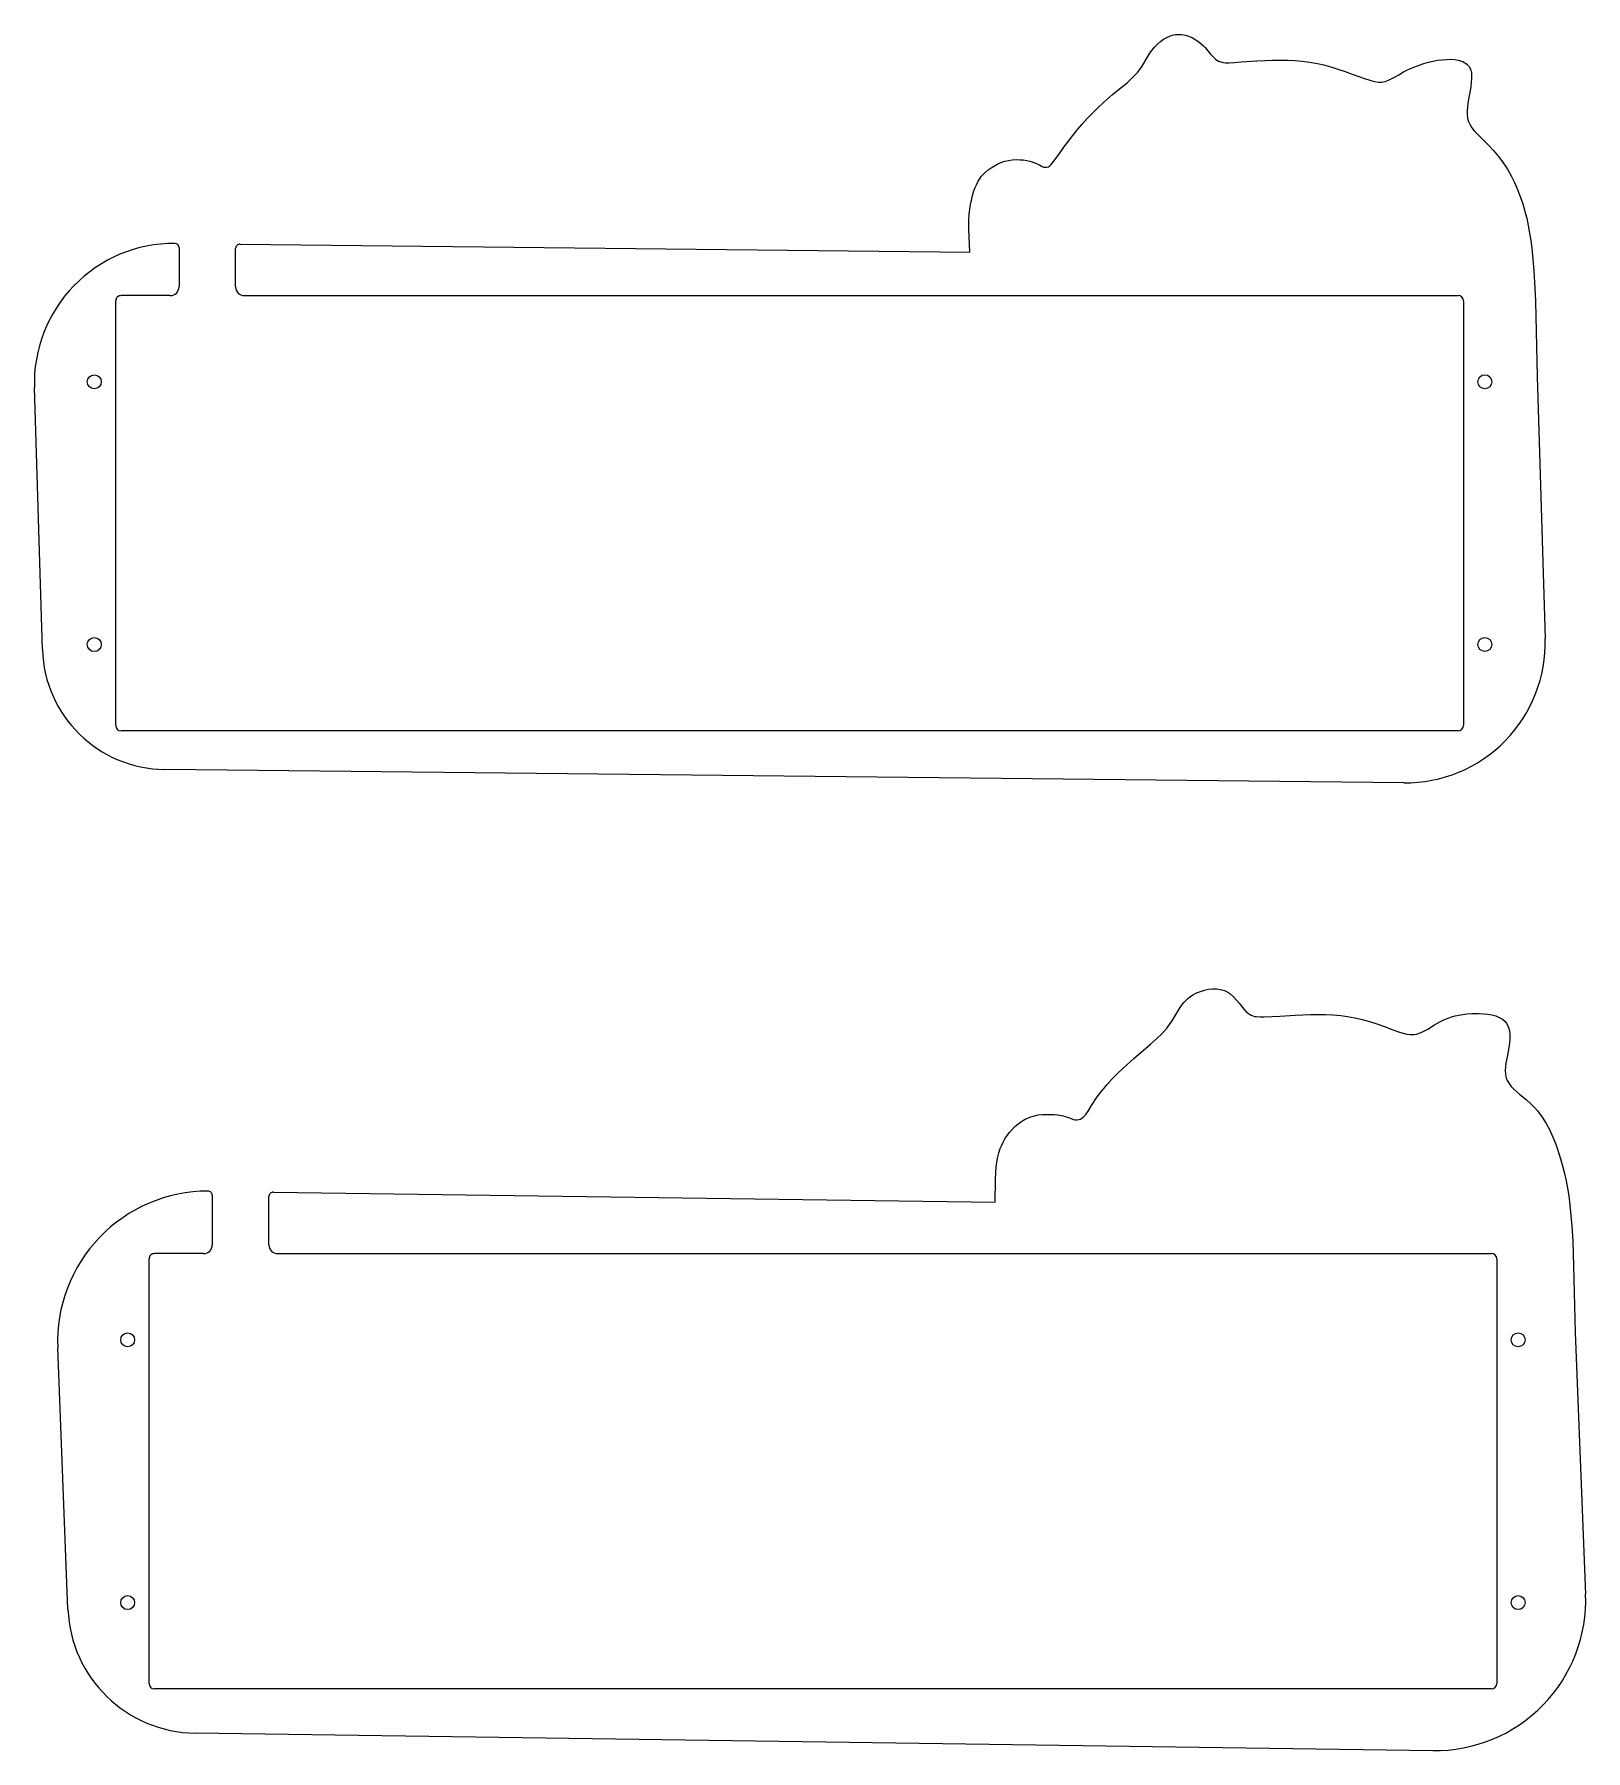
# Model space of a CAD drawing. Header units: millimetres. Extents: x -176 to 732, y -1695 to -19.
# Drawn here: x 365.2 to 721.4, y -1179.1 to -785 of the extents above; entities that cross this region are included whole.
import ezdxf

# ---------------------------------------------------------------- set-up
doc = ezdxf.new("R2010")
doc.units = ezdxf.units.MM
doc.header["$LTSCALE"] = 50
doc.header["$MEASUREMENT"] = 0

msp = doc.modelspace()

# ---------------------------------------------------------------- linework, layer by layer
at = {"linetype": 'Continuous'}
for p, q in [((398.41, -834), (398.41, -842.99)), ((411.41, -842.99), (411.41, -834.18)), ((396.41, -844.99), (385.11, -844.99)), ((406.06, -1051.61), (406.06, -1062.96)), ((419.06, -1062.96), (419.06, -1051.85)), ((404.06, -1064.96), (392.76, -1064.96))]:
    msp.add_line(p, q, dxfattribs=at)
for p, q in [((412.42, -833.18), (579.98, -834.99)), ((367.04, -926.27), (365.21, -866.11)), ((710.2, -863.59), (712.04, -923.76)), ((679.59, -956.86), (395.13, -953.8)), ((420.08, -1050.85), (585.77, -1053.18)), ((718.96, -1083.1), (721.33, -1143.13)), ((372.92, -1146.61), (370.56, -1086.58)), ((686.28, -1179.1), (402.12, -1175.07))]:
    msp.add_line(p, q)
at = {"color": 7}
for p, q in [((383.87, -943.68), (383.87, -846.23)), ((413.41, -844.99), (692.06, -844.99)), ((693.3, -846.23), (693.3, -943.68)), ((692.06, -944.92), (385.11, -944.92)), ((391.53, -1163.66), (391.53, -1066.2)), ((421.06, -1064.96), (699.72, -1064.96)), ((700.95, -1066.2), (700.95, -1163.66)), ((699.72, -1164.89), (392.76, -1164.89))]:
    msp.add_line(p, q, dxfattribs=at)
for points in [[(579.98, -834.99), (579.78, -831.51), (579.73, -829.77), (579.76, -827.66), (579.85, -826.32), (580.06, -824.59), (580.2, -823.73), (580.32, -823.14), (580.59, -822.02), (580.84, -821.17), (581.13, -820.34), (581.48, -819.53), (581.88, -818.76), (582.35, -818.03), (582.68, -817.59), (583.49, -816.72), (584.15, -816.15), (584.86, -815.63), (585.61, -815.17), (586.4, -814.77), (586.91, -814.55), (588.02, -814.16), (588.86, -813.96), (589.71, -813.83), (590.57, -813.77), (591.45, -813.81), (592.23, -813.82), (593.08, -813.97), (594.06, -814.18), (595.3, -814.65), (596.02, -815.08), (596.46, -815.31), (596.88, -815.48), (597.29, -815.53), (597.68, -815.51), (598.04, -815.41), (598.24, -815.3), (598.67, -814.92), (599.2, -814.24), (599.5, -813.83), (600.55, -812.37), (601.57, -810.95), (602.59, -809.56), (603.62, -808.22), (604.75, -806.8), (605.78, -805.6), (606.93, -804.32), (608.13, -803.08), (609.38, -801.85), (610.66, -800.66), (612.76, -798.85), (614.72, -797.25), (616.07, -796.12), (617.34, -794.94), (617.94, -794.33), (618.5, -793.69), (619.14, -792.87), (619.51, -792.31), (620.4, -790.84), (621.31, -789.35), (621.83, -788.63), (622.4, -787.93), (623.04, -787.28), (623.72, -786.67), (624.45, -786.14), (625.21, -785.7), (626.01, -785.35), (626.42, -785.22), (626.84, -785.12), (627.21, -785.05), (627.68, -785.01), (628.11, -785.01), (628.54, -785.03), (629.4, -785.18), (630.25, -785.43), (631.08, -785.79), (631.88, -786.24), (632.64, -786.77), (633.65, -787.67), (634, -788.05), (634.6, -788.76), (635.18, -789.46), (635.76, -790.12), (636.38, -790.7), (636.71, -790.94), (637.05, -791.14), (637.33, -791.26), (637.81, -791.41), (638.22, -791.49), (638.65, -791.53), (639.54, -791.54), (640.65, -791.48), (642.29, -791.36), (645.89, -791.12), (647.67, -791.03), (649.42, -790.97), (651.15, -790.94), (652.87, -790.96), (654.57, -791.04), (656.26, -791.17), (657.92, -791.38), (659.79, -791.71), (661.21, -792.04), (662.85, -792.49), (664.48, -793), (666.12, -793.55), (667.78, -794.14), (669.47, -794.75), (670.36, -795.07), (672.06, -795.63), (672.92, -795.84), (673.76, -795.96), (674.17, -795.97), (674.52, -795.96), (674.96, -795.9), (675.35, -795.81), (676.11, -795.54), (676.87, -795.18), (677.64, -794.75), (678.43, -794.27), (679.54, -793.64), (680.17, -793.32), (681.12, -792.87), (682.11, -792.45), (683.14, -792.07), (684.19, -791.72), (685.25, -791.42), (686.31, -791.17), (687.36, -790.97), (688.39, -790.83), (689.39, -790.75), (690.34, -790.74), (691.23, -790.79), (692.07, -790.93), (692.82, -791.14), (693.17, -791.28), (693.49, -791.44), (693.78, -791.62), (694.06, -791.83), (694.3, -792.06), (694.51, -792.31), (694.7, -792.59), (694.84, -792.87), (694.97, -793.23), (695.06, -793.58), (695.12, -793.95), (695.16, -794.35), (695.16, -795.18), (695.1, -796.08), (694.97, -797.01), (694.82, -797.96), (694.53, -799.51), (694.31, -800.81), (694.2, -801.71), (694.14, -802.59), (694.15, -803.44), (694.26, -804.25), (694.41, -804.83), (694.48, -805.02), (694.81, -805.76), (695.24, -806.46), (695.76, -807.14), (696.34, -807.79), (697.63, -809.07), (699.07, -810.47), (700.22, -811.68), (701.37, -813.06), (702.42, -814.5), (703.37, -815.97), (704.24, -817.49), (705.02, -819.05), (705.72, -820.64), (706.34, -822.26), (706.9, -823.9), (707.56, -826.21), (707.81, -827.24), (708.18, -828.93), (708.49, -830.64), (708.76, -832.35), (708.99, -834.08), (709.18, -835.81), (709.47, -839.28), (709.7, -843.27), (709.83, -846.24), (709.94, -849.72), (710.1, -856.66), (710.2, -863.59)], [(585.77, -1053.18), (585.84, -1048.02), (585.93, -1046.18), (586.09, -1044.44), (586.39, -1042.71), (586.61, -1041.86), (586.95, -1040.83), (587.21, -1040.2), (587.59, -1039.39), (588.03, -1038.61), (588.53, -1037.85), (589.07, -1037.13), (589.66, -1036.45), (590.29, -1035.82), (590.97, -1035.24), (591.68, -1034.72), (592.68, -1034.12), (593.2, -1033.87), (594, -1033.56), (594.83, -1033.32), (595.68, -1033.14), (596.55, -1033.04), (597.43, -1033), (598.33, -1033.02), (599.32, -1033.03), (600.16, -1033.13), (601.4, -1033.33), (602.88, -1033.79), (603.7, -1034.15), (604.2, -1034.28), (604.6, -1034.27), (605.01, -1034.2), (605.34, -1034.08), (605.67, -1033.89), (605.99, -1033.64), (606.57, -1033), (607.12, -1032.24), (607.92, -1030.95), (609.24, -1028.99), (610.35, -1027.52), (611.49, -1026.14), (612.67, -1024.84), (613.88, -1023.61), (615.11, -1022.43), (617.63, -1020.18), (621.45, -1016.89), (622.83, -1015.66), (624.09, -1014.44), (625.26, -1013.13), (625.98, -1012.17), (626.28, -1011.72), (627.18, -1010.21), (628.07, -1008.71), (628.56, -1007.98), (629.1, -1007.3), (629.99, -1006.39), (630.39, -1006.07), (631.17, -1005.55), (632, -1005.11), (632.89, -1004.75), (633.82, -1004.47), (634.76, -1004.28), (635.71, -1004.19), (636.65, -1004.21), (637.55, -1004.34), (638.42, -1004.58), (639.22, -1004.95), (639.67, -1005.23), (640.61, -1006.05), (641.22, -1006.74), (641.79, -1007.47), (642.92, -1008.89), (643.52, -1009.51), (644.17, -1010.02), (644.53, -1010.22), (644.93, -1010.38), (645.3, -1010.49), (645.72, -1010.56), (646.6, -1010.61), (647.51, -1010.59), (651.13, -1010.42), (654.67, -1010.22), (658.16, -1010.08), (659.88, -1010.06), (661.59, -1010.08), (663.29, -1010.16), (665.18, -1010.33), (666.67, -1010.53), (668.35, -1010.83), (670.03, -1011.22), (671.72, -1011.68), (673.42, -1012.21), (675.4, -1012.93), (676.86, -1013.51), (678.6, -1014.14), (679.46, -1014.38), (680.31, -1014.56), (681.15, -1014.65), (681.97, -1014.63), (682.53, -1014.55), (683.58, -1014.21), (684.36, -1013.84), (685.13, -1013.4), (686.66, -1012.44), (687.22, -1012.1), (688.19, -1011.58), (688.98, -1011.21), (689.77, -1010.9), (690.58, -1010.62), (691.41, -1010.39), (692.26, -1010.2), (693.13, -1010.05), (694.04, -1009.94), (695.29, -1009.84), (695.94, -1009.82), (696.92, -1009.83), (697.92, -1009.88), (698.89, -1009.99), (699.83, -1010.16), (700.71, -1010.41), (701.53, -1010.74), (702.24, -1011.16), (702.85, -1011.67), (703.1, -1011.97), (703.25, -1012.19), (703.65, -1013.03), (703.85, -1013.85), (703.94, -1014.73), (703.94, -1015.66), (703.86, -1016.62), (703.8, -1017.14), (703.37, -1019.46), (703.03, -1021.26), (702.92, -1022.13), (702.87, -1022.96), (702.92, -1023.76), (703.12, -1024.65), (703.36, -1025.24), (703.77, -1025.92), (704.28, -1026.57), (704.87, -1027.2), (705.52, -1027.81), (706.21, -1028.42), (707.66, -1029.62), (708.75, -1030.58), (709.69, -1031.53), (710.28, -1032.21), (711.36, -1033.63), (712.3, -1035.11), (713.12, -1036.65), (713.84, -1038.23), (714.48, -1039.85), (714.88, -1040.97), (715.57, -1043.17), (716.04, -1044.85), (716.46, -1046.55), (716.84, -1048.26), (717.16, -1049.98), (717.45, -1051.71), (717.74, -1053.81), (718.19, -1058.66), (718.39, -1062.15), (718.58, -1067.79), (718.96, -1083.1)]]:
    msp.add_lwpolyline(points)
at = {"color": 0}
for centre in [(378.96, -864.79), (698.21, -864.78), (378.96, -925.13), (698.21, -925.12), (386.62, -1084.76), (705.86, -1084.76), (386.62, -1145.1), (705.86, -1145.1)]:
    msp.add_circle(centre, 1.6, dxfattribs=at)
for centre, radius, start, end in [((397.31, -865.12), 32.12, 89.8187, 181.7675), ((397.41, -834), 1, 0, 89.8187), ((412.41, -834.18), 1, 89.3046, 180), ((413.41, -842.99), 2, 180, 270), ((679.94, -924.75), 32.12, 269.3877, 1.7675), ((395.44, -925.4), 28.41, 181.7675, 269.3877), ((405.12, -1085.2), 34.59, 90.092, 182.2857), ((405.06, -1051.61), 1, 0, 90.092), ((420.06, -1051.85), 1, 89.0898, 180), ((421.06, -1062.96), 2, 180, 270), ((402.54, -1145.43), 29.65, 182.2857, 269.1922), ((686.77, -1144.51), 34.59, 269.1922, 2.2857)]:
    msp.add_arc(centre, radius, start, end)
at = {"linetype": 'Continuous'}
for centre in [(396.41, -842.99), (404.06, -1062.96)]:
    msp.add_arc(centre, 2, 270, 0, dxfattribs=at)
at = {"color": 7}
for centre, start, end in [((385.11, -846.23), 89.9998, 180), ((692.06, -846.23), 0, 89.9998), ((385.11, -943.68), 180, 270), ((692.06, -943.68), 270, 0), ((392.76, -1066.2), 89.9998, 180), ((699.72, -1066.2), 0, 89.9998), ((392.76, -1163.66), 180, 270), ((699.72, -1163.66), 270, 0)]:
    msp.add_arc(centre, 1.24, start, end, dxfattribs=at)

doc.saveas('drawing.dxf')
